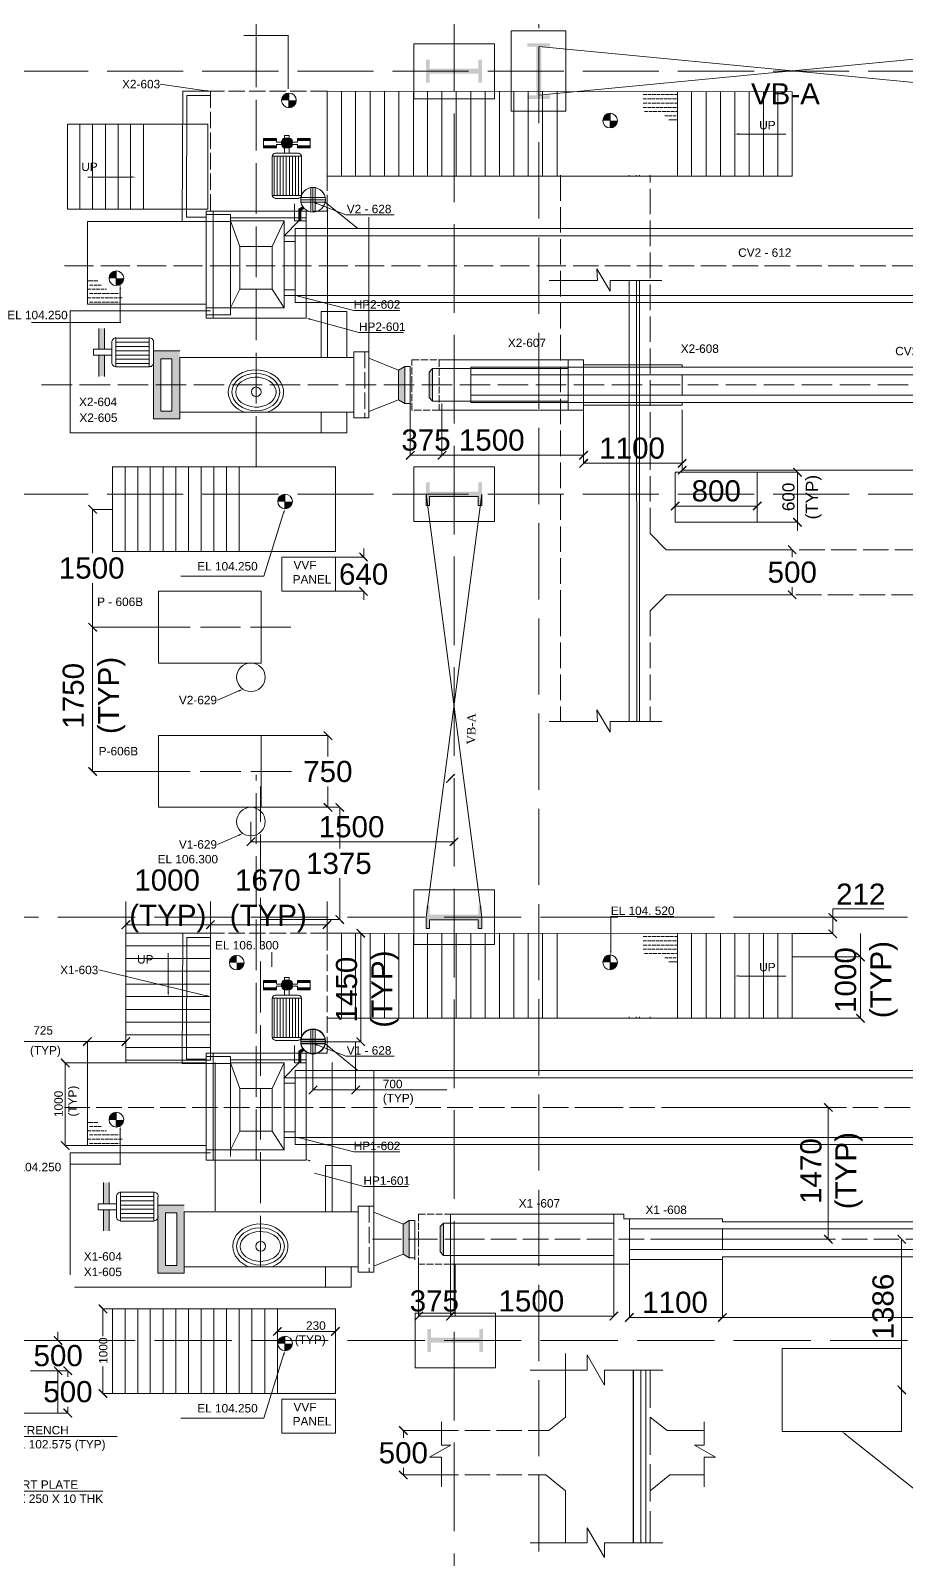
# Model space of a CAD drawing. Header units: inches. Extents: x 2602 to 127694, y 109 to 91908.
# Drawn here: x 31301 to 41658, y 34087 to 52152 of the extents above; entities that cross this region are included whole.
import ezdxf

# ---------------------------------------------------------------- set-up
doc = ezdxf.new("R2010")
doc.units = ezdxf.units.IN
doc.header["$MEASUREMENT"] = 0
doc.linetypes.add('PDF_IMPORT', pattern=[1, 0.8, -0.2])
doc.layers.add('PDF_Geometry', color=7, linetype='Continuous')
doc.layers.add('PDF_Solid Fills', color=7, linetype='Continuous', true_color=0x724639)
doc.layers.add('PDF_Text', color=230, linetype='Continuous', true_color=0xff007f)
doc.styles.add('PDF Arial', font='arial.ttf')
doc.styles.add('PDF Times New Roman', font='times.ttf')

msp = doc.modelspace()

# ---------------------------------------------------------------- hatches: boundary and pattern name
at = {"layer": 'PDF_Solid Fills', "transparency": 33554559}
for color, points in [(256, [(37444, 51345), (37444, 51388), (37339, 51388), (37339, 51962), (37444, 51962), (37444, 52001), (37175, 52001), (37175, 51962), (37280, 51962), (37280, 51388), (37175, 51388), (37175, 51345)]), (256, [(36637, 51536), (36637, 51808), (36595, 51808), (36595, 51703), (36020, 51703), (36020, 51808), (35978, 51808), (35978, 51536), (36020, 51536), (36020, 51641), (36595, 51641), (36595, 51536)]), (1, [(34207, 50876), (34056, 50876), (34056, 50853), (34207, 50853)]), (1, [(34207, 50788), (34056, 50788), (34056, 50768), (34207, 50768)]), (1, [(34364, 50876), (34357, 50880), (34305, 50880), (34298, 50876), (34292, 50876), (34285, 50873), (34282, 50870), (34275, 50866), (34269, 50853), (34269, 50788), (34272, 50781), (34275, 50778), (34282, 50775), (34285, 50768), (34292, 50768), (34298, 50765), (34364, 50765), (34371, 50768), (34377, 50768), (34390, 50781), (34394, 50788), (34394, 50853), (34387, 50866), (34380, 50870), (34377, 50873), (34371, 50876)]), (1, [(34607, 50876), (34456, 50876), (34456, 50853), (34607, 50853)]), (1, [(34607, 50788), (34456, 50788), (34456, 50768), (34607, 50768)]), (7, [(32176, 48633), (32107, 48633), (32107, 48387), (32176, 48387)]), (7, [(32176, 48315), (32107, 48315), (32107, 48065), (32176, 48065)]), (7, [(35725, 47747), (35725, 48183), (35650, 48141), (35650, 47790)]), (256, [(36637, 46540), (36637, 46812), (36595, 46812), (36595, 46704), (36020, 46704), (36020, 46812), (35978, 46812), (35978, 46540), (36020, 46540), (36020, 46645), (36595, 46645), (36595, 46540)]), (256, [(36637, 41541), (36637, 41810), (36595, 41810), (36595, 41705), (36020, 41705), (36020, 41810), (35978, 41810), (35978, 41541), (36020, 41541), (36020, 41646), (36595, 41646), (36595, 41541)]), (1, [(34207, 40928), (34056, 40928), (34056, 40905), (34207, 40905)]), (1, [(34207, 40839), (34056, 40839), (34056, 40819), (34207, 40819)]), (1, [(34364, 40931), (34298, 40931), (34285, 40924), (34282, 40921), (34275, 40918), (34272, 40911), (34269, 40908), (34269, 40839), (34272, 40836), (34275, 40829), (34282, 40826), (34285, 40823), (34298, 40816), (34364, 40816), (34377, 40823), (34380, 40826), (34387, 40829), (34390, 40836), (34394, 40839), (34394, 40908), (34390, 40911), (34387, 40918), (34380, 40921), (34377, 40924)]), (1, [(34607, 40928), (34456, 40928), (34456, 40905), (34607, 40905)]), (1, [(34607, 40839), (34456, 40839), (34456, 40819), (34607, 40819)]), (7, [(32229, 38540), (32163, 38540), (32163, 38290), (32229, 38290)]), (7, [(32229, 38218), (32163, 38218), (32163, 37969), (32229, 37969)]), (7, [(35778, 37651), (35778, 38090), (35706, 38048), (35706, 37693)]), (256, [(36650, 36811), (36608, 36811), (36608, 36706), (36037, 36706), (36037, 36811), (35994, 36811), (35994, 36539), (36037, 36539), (36037, 36647), (36608, 36647), (36608, 36539), (36650, 36539)])]:
    msp.add_hatch(color=color, dxfattribs=at).paths.add_polyline_path(points)
at = {"layer": 'PDF_Solid Fills', "true_color": 0x5bb8b8, "transparency": 33554559}
h = msp.add_hatch(color=123, dxfattribs=at)
h.paths.add_polyline_path([(34354, 51326), (34354, 51240), (34380, 51247), (34397, 51254), (34407, 51260), (34420, 51273), (34426, 51283), (34433, 51296), (34436, 51313), (34439, 51326)])
h.paths.add_polyline_path([(34354, 51411), (34338, 51411), (34325, 51408), (34308, 51401), (34289, 51381), (34279, 51368), (34272, 51355), (34269, 51342), (34266, 51326), (34354, 51326)])
h = msp.add_hatch(color=123, dxfattribs=at)
h.paths.add_polyline_path([(38153, 51086), (38153, 51001), (38169, 51004), (38182, 51008), (38208, 51021), (38218, 51034), (38228, 51044), (38235, 51057), (38238, 51073), (38238, 51086)])
h.paths.add_polyline_path([(38153, 51172), (38136, 51172), (38123, 51168), (38110, 51162), (38097, 51152), (38087, 51142), (38077, 51129), (38071, 51116), (38067, 51103), (38067, 51086), (38153, 51086)])
h = msp.add_hatch(color=123, dxfattribs=at)
h.paths.add_polyline_path([(32314, 49223), (32314, 49138), (32330, 49141), (32343, 49144), (32370, 49158), (32380, 49171), (32389, 49180), (32396, 49194), (32399, 49210), (32399, 49223)])
h.paths.add_polyline_path([(32314, 49308), (32301, 49308), (32284, 49305), (32271, 49299), (32261, 49289), (32248, 49279), (32235, 49253), (32232, 49240), (32229, 49223), (32314, 49223)])
at = {"layer": 'PDF_Solid Fills', "transparency": 33554559}
h = msp.add_hatch(color=7, dxfattribs=at)
h.paths.add_polyline_path([(33065, 47563), (33065, 48367), (32753, 48367), (32753, 47563)])
h.paths.add_polyline_path([(32842, 47655), (32842, 48275), (32973, 48275), (32973, 47655)], flags=0)
at = {"layer": 'PDF_Solid Fills', "true_color": 0x0000b8, "transparency": 33554559}
for points in [[(36053, 47773), (36053, 48157), (36014, 48114), (36014, 47816)], [(36185, 37680), (36185, 38061), (36145, 38021), (36145, 37720)]]:
    msp.add_hatch(color=172, dxfattribs=at).paths.add_polyline_path(points)
at = {"layer": 'PDF_Solid Fills', "true_color": 0x00b8b8, "transparency": 33554559}
for points in [[(35847, 47180), (35837, 47189), (35735, 47091), (35745, 47078)], [(36221, 47180), (36211, 47189), (36112, 47091), (36122, 47078)], [(37785, 47091), (37795, 47078), (37897, 47180), (37884, 47189)], [(37897, 47081), (37884, 47094), (37785, 46993), (37795, 46983)], [(38950, 46993), (38960, 46983), (39061, 47081), (39051, 47094)], [(39061, 46999), (39051, 47012), (38950, 46911), (38960, 46901)], [(40413, 46878), (40426, 46888), (40324, 46989), (40314, 46979)], [(32078, 46442), (32091, 46451), (31989, 46550), (31979, 46540)], [(38979, 46579), (38966, 46589), (38868, 46491), (38878, 46478)], [(39839, 46491), (39848, 46478), (39950, 46579), (39937, 46589)], [(40324, 46399), (40314, 46386), (40413, 46287), (40426, 46297)], [(40350, 45963), (40360, 45972), (40262, 46074), (40252, 46064)], [(35194, 45986), (35184, 45976), (35282, 45874), (35292, 45887)], [(35282, 45471), (35292, 45480), (35194, 45582), (35184, 45569)], [(40262, 45540), (40252, 45530), (40350, 45431), (40360, 45441)], [(32091, 45057), (31989, 45156), (31979, 45146), (32078, 45047)], [(34863, 43765), (34872, 43775), (34774, 43876), (34761, 43867)], [(31989, 43453), (31979, 43440), (32078, 43342), (32091, 43352)], [(36211, 43270), (36221, 43260), (36322, 43358), (36309, 43371)], [(34774, 43027), (34761, 43017), (34863, 42919), (34872, 42929)], [(35000, 42919), (35013, 42929), (34912, 43027), (34902, 43017)], [(33961, 42610), (33951, 42620), (33852, 42522), (33862, 42512)], [(36253, 42522), (36263, 42512), (36365, 42610), (36352, 42620)], [(32484, 41633), (32471, 41643), (32373, 41541), (32383, 41531)], [(33375, 41542), (33373, 41541), (33383, 41531), (33482, 41633), (33472, 41643), (33373, 41544)], [(34751, 41544), (34761, 41531), (34863, 41633), (34849, 41643)], [(34912, 41705), (34902, 41695), (35000, 41593), (35013, 41603)], [(40829, 41620), (40842, 41630), (40741, 41728), (40731, 41718)], [(35250, 41429), (35259, 41443), (35161, 41541), (35151, 41531)], [(40741, 41534), (40731, 41525), (40829, 41426), (40842, 41436)], [(41157, 41151), (41170, 41161), (41069, 41262), (41059, 41249)], [(41069, 40537), (41059, 40524), (41157, 40426), (41170, 40436)], [(32029, 40252), (32019, 40262), (31917, 40163), (31927, 40150)], [(32373, 40163), (32383, 40150), (32484, 40252), (32471, 40262)], [(35161, 40258), (35151, 40249), (35250, 40150), (35259, 40160)], [(31756, 39898), (31766, 39907), (31664, 40009), (31655, 39996)], [(34695, 39678), (34685, 39688), (34584, 39589), (34594, 39579)], [(35089, 39589), (35102, 39579), (35200, 39678), (35191, 39688)], [(40780, 39373), (40790, 39383), (40691, 39481), (40678, 39471)], [(31664, 39035), (31655, 39022), (31756, 38923), (31766, 38933)], [(40691, 37926), (40678, 37916), (40780, 37815), (40790, 37825)], [(41646, 37815), (41656, 37825), (41557, 37926), (41548, 37916)], [(32202, 36991), (32212, 37001), (32114, 37103), (32101, 37093)], [(35945, 37008), (35935, 37018), (35837, 36916), (35847, 36906)], [(36309, 37018), (36211, 36916), (36221, 36906), (36322, 37008)], [(38143, 36916), (38153, 36906), (38254, 37008), (38241, 37018)], [(38438, 36991), (38425, 37001), (38326, 36903), (38336, 36890)], [(39527, 37001), (39425, 36903), (39435, 36890), (39537, 36991)], [(31582, 36729), (31573, 36719), (31671, 36617), (31681, 36631)], [(34275, 36824), (34262, 36837), (34164, 36736), (34174, 36726)], [(34849, 36736), (34863, 36726), (34961, 36824), (34951, 36837)], [(31671, 36260), (31681, 36273), (31582, 36371), (31573, 36362)], [(31786, 36260), (31796, 36273), (31697, 36371), (31684, 36362)], [(41557, 36145), (41548, 36135), (41646, 36034), (41656, 36047)], [(32114, 36102), (32101, 36093), (32202, 35991), (32212, 36004)], [(31697, 35873), (31684, 35863), (31786, 35761), (31796, 35771)], [(35752, 35555), (35765, 35565), (35663, 35666), (35653, 35653)], [(35663, 35141), (35653, 35128), (35752, 35030), (35765, 35040)]]:
    msp.add_hatch(color=132, dxfattribs=at).paths.add_polyline_path(points)
at = {"layer": 'PDF_Solid Fills', "true_color": 0x5bb8b8, "transparency": 33554559}
h = msp.add_hatch(color=123, dxfattribs=at)
h.paths.add_polyline_path([(34308, 46586), (34308, 46501), (34321, 46504), (34338, 46507), (34351, 46514), (34361, 46520), (34374, 46533), (34380, 46543), (34387, 46556), (34390, 46573), (34394, 46586)])
h.paths.add_polyline_path([(34308, 46671), (34292, 46671), (34279, 46668), (34266, 46661), (34252, 46651), (34243, 46642), (34233, 46629), (34226, 46615), (34223, 46602), (34223, 46586), (34308, 46586)])
h = msp.add_hatch(color=123, dxfattribs=at)
h.paths.add_polyline_path([(33738, 41138), (33738, 41052), (33754, 41056), (33767, 41059), (33793, 41072), (33803, 41085), (33813, 41095), (33820, 41111), (33823, 41124), (33823, 41138)])
h.paths.add_polyline_path([(33738, 41138), (33738, 41226), (33721, 41223), (33708, 41220), (33695, 41213), (33682, 41203), (33662, 41183), (33656, 41167), (33652, 41154), (33652, 41138)])
h = msp.add_hatch(color=123, dxfattribs=at)
h.paths.add_polyline_path([(38153, 41141), (38153, 41052), (38169, 41056), (38182, 41059), (38208, 41072), (38218, 41085), (38228, 41095), (38235, 41111), (38238, 41124), (38238, 41141)])
h.paths.add_polyline_path([(38153, 41141), (38153, 41226), (38136, 41223), (38123, 41220), (38097, 41206), (38087, 41193), (38077, 41183), (38071, 41167), (38067, 41154), (38067, 41141)])
h = msp.add_hatch(color=123, dxfattribs=at)
h.paths.add_polyline_path([(32314, 39281), (32314, 39196), (32330, 39199), (32343, 39202), (32370, 39215), (32380, 39225), (32389, 39238), (32396, 39251), (32399, 39268), (32399, 39281)])
h.paths.add_polyline_path([(32314, 39366), (32301, 39366), (32284, 39363), (32271, 39356), (32261, 39347), (32248, 39337), (32235, 39310), (32232, 39297), (32229, 39281), (32314, 39281)])
at = {"layer": 'PDF_Solid Fills', "transparency": 33554559}
h = msp.add_hatch(color=7, dxfattribs=at)
h.paths.add_polyline_path([(33118, 37470), (33118, 38271), (32806, 38271), (32806, 37470)])
h.paths.add_polyline_path([(32898, 37559), (32898, 38182), (33029, 38182), (33029, 37559)], flags=0)
at = {"layer": 'PDF_Solid Fills', "true_color": 0x5bb8b8, "transparency": 33554559}
h = msp.add_hatch(color=123, dxfattribs=at)
h.paths.add_polyline_path([(34308, 36637), (34308, 36552), (34321, 36555), (34338, 36558), (34351, 36565), (34361, 36572), (34374, 36585), (34380, 36595), (34387, 36611), (34394, 36637)])
h.paths.add_polyline_path([(34308, 36637), (34308, 36726), (34292, 36722), (34279, 36719), (34252, 36706), (34243, 36693), (34233, 36683), (34226, 36667), (34223, 36654), (34223, 36637)])

# ---------------------------------------------------------------- linework, layer by layer
at = {"layer": 'PDF_Geometry', "color": 30, "linetype": 'PDF_IMPORT', "lineweight": 0, "ltscale": 1308.782563, "true_color": 0xff7f00}
msp.add_lwpolyline([(36309, 17406), (36309, 79643)], dxfattribs=at)
at = {"layer": 'PDF_Geometry', "color": 30, "linetype": 'PDF_IMPORT', "lineweight": 0, "ltscale": 1125.093782, "true_color": 0xff7f00}
for points in [[(37310, 17304), (37310, 78521)], [(11954, 51673), (103310, 51673)], [(11954, 46674), (103310, 46674)]]:
    msp.add_lwpolyline(points, dxfattribs=at)
at = {"layer": 'PDF_Geometry', "linetype": 'PDF_IMPORT', "lineweight": 0, "ltscale": 747.87575}
for points in [[(33967, 46996), (33967, 53317)], [(33967, 38805), (33967, 43358)]]:
    msp.add_lwpolyline(points, dxfattribs=at)
at = {"layer": 'PDF_Geometry', "color": 132, "lineweight": 0, "true_color": 0x00b8b8}
for points in [[(36309, 51995), (36309, 52543), (33967, 52543), (33967, 52093)], [(33967, 52093), (33967, 52093)], [(36309, 51995), (36309, 51995)], [(38379, 50430), (38379, 50443)], [(38461, 50430), (38461, 50443)], [(38500, 50430), (38500, 50443)], [(35302, 48354), (35302, 49948)], [(38766, 49200), (38156, 49200), (38156, 49072), (37998, 49338), (38005, 49200), (37434, 49200)], [(38379, 43988), (38379, 49200)], [(38471, 43988), (38464, 49200)], [(38500, 43988), (38500, 49200)], [(35791, 47747), (35791, 47134), (36165, 47134)], [(37841, 47747), (37841, 47134), (36165, 47134), (36165, 47747)], [(36165, 47747), (36165, 47747)], [(37841, 47665), (37841, 47039), (39005, 47039), (39005, 47672), (39005, 46957), (45484, 46957), (45484, 47757)], [(37841, 47747), (37841, 47747)], [(37841, 47665), (37841, 47665)], [(39005, 47672), (39005, 47672)], [(39005, 47672), (39005, 47672)], [(36165, 47134), (36165, 47134)], [(39005, 47039), (39005, 47039)], [(38923, 46934), (38923, 46533), (39894, 46533), (39894, 46934), (40370, 46934), (40370, 46343), (39894, 46343)], [(38923, 46934), (38923, 46934)], [(39005, 46957), (39005, 46957)], [(39894, 46934), (39894, 46934)], [(32268, 46494), (32035, 46494), (32035, 45976)], [(32268, 46494), (32268, 46494)], [(39894, 46533), (39894, 46533)], [(40370, 46343), (40370, 46241)], [(40308, 45930), (40308, 46018), (38815, 46018), (38628, 46209)], [(34905, 45930), (35240, 45930), (35240, 46032)], [(34905, 45930), (34905, 45930)], [(38815, 46018), (38815, 46018)], [(32268, 45103), (32035, 45103), (32035, 45622)], [(34905, 45526), (35240, 45526), (35240, 45425)], [(34905, 45526), (34905, 45526)], [(35240, 45526), (35240, 45526)], [(38818, 45484), (40308, 45484), (40308, 45576)], [(38815, 45484), (38628, 45297)], [(38815, 45484), (38815, 45484)], [(40308, 45484), (40308, 45484)], [(32813, 45103), (32035, 45103), (32035, 44073), (32035, 43398), (32813, 43398)], [(32035, 45103), (32035, 45103)], [(32268, 45103), (32268, 45103)], [(38766, 43988), (38156, 43988), (38156, 43860), (37998, 44126), (38005, 43988), (37434, 43988)], [(34026, 43821), (34817, 43821), (34817, 43575)], [(34026, 43821), (34026, 43821)], [(34817, 43220), (34817, 42974), (34026, 42974), (34958, 42974), (34958, 42489)], [(34026, 42974), (34026, 42974)], [(34026, 42974), (34026, 42974)], [(34817, 42974), (34817, 42974)], [(33905, 42804), (33905, 42568), (36309, 42568), (36309, 42804)], [(33905, 42804), (33905, 42804)], [(36309, 42804), (36309, 42804)], [(36309, 42568), (36309, 42568)], [(34026, 41649), (34958, 41649), (34958, 42135)], [(32429, 41485), (32429, 41862)], [(34807, 41485), (34807, 41862)], [(40787, 41675), (40787, 41774), (41390, 41774)], [(32429, 41587), (33429, 41587), (34807, 41587)], [(34026, 41649), (34026, 41649)], [(34958, 41649), (34958, 41649)], [(40308, 41482), (40787, 41482), (40787, 41675), (40308, 41675)], [(40308, 41675), (40308, 41675)], [(40787, 41675), (40787, 41675)], [(35145, 40203), (35145, 39635), (34640, 39635), (34640, 40203), (35207, 40203), (35207, 40668), (35207, 41485), (34640, 41485)], [(40308, 40482), (41115, 40482), (41115, 41482)], [(40308, 41482), (40308, 41482)], [(40308, 41206), (41115, 41206)], [(38379, 40482), (38379, 40498)], [(38461, 40482), (38461, 40498)], [(38500, 40482), (38500, 40498)], [(38628, 40482), (38628, 40498)], [(31209, 40206), (31973, 40206)], [(31710, 39032), (31710, 39953), (31973, 39953), (31973, 40206), (32429, 40206), (32429, 39957)], [(35358, 38261), (35358, 39855)], [(35145, 39635), (36224, 39635)], [(38861, 39425), (40734, 39425), (40734, 39071)], [(31973, 38979), (31710, 38979), (31710, 39042)], [(38861, 37871), (40734, 37871), (40734, 39124)], [(41600, 37871), (41600, 37871)], [(41600, 36089), (41600, 36558), (41600, 37871)], [(35889, 37575), (35889, 36962), (36267, 36962), (37021, 36962)], [(38199, 37575), (38199, 36962), (36267, 36962), (36267, 37575), (36267, 36962), (36267, 37575)], [(36267, 37575), (36267, 37575)], [(36322, 37575), (36322, 36962)], [(38199, 37575), (38199, 37575)], [(38382, 37575), (38382, 36945), (39481, 36945), (39481, 37575)], [(38382, 37575), (38382, 37575)], [(47311, 36001), (47311, 35624), (45749, 35624), (45746, 37664), (45746, 36945), (39481, 36945), (39481, 37664)], [(39481, 37664), (39481, 37664)], [(39481, 37575), (39481, 37575)], [(32268, 37047), (32156, 37047), (32156, 36726)], [(34220, 37047), (34220, 36781), (34905, 36781), (34905, 37047)], [(36267, 36962), (36267, 36962)], [(39481, 36945), (39481, 36945)], [(39481, 36945), (39481, 36945)], [(31300, 36673), (31625, 36673), (31625, 36775)], [(31625, 36673), (31625, 36673)], [(37208, 36322), (37884, 36322), (37884, 36503), (38087, 36148), (38087, 36322), (38779, 36322)], [(37428, 35610), (37628, 35768), (37628, 36519)], [(31300, 36316), (31625, 36316), (31625, 36217)], [(31625, 36316), (31740, 36316), (31740, 36244)], [(31625, 36316), (31625, 36316)], [(32268, 36047), (32156, 36047), (32156, 36368)], [(38425, 36322), (38425, 34282)], [(38431, 36322), (38431, 34282)], [(38576, 36322), (38576, 34282)], [(41600, 36089), (41600, 36089)], [(31625, 35817), (31740, 35817), (31740, 35889)], [(31625, 35817), (31625, 35817)], [(31740, 35817), (31740, 35817)], [(36158, 35610), (35709, 35610), (35709, 35525)], [(36158, 35712), (36158, 35437), (36270, 35437), (36020, 35296), (36158, 35296), (36158, 34945)], [(36158, 35610), (36158, 35610)], [(39265, 35610), (38828, 35610), (38628, 35768)], [(39265, 35712), (39265, 35437), (39150, 35437), (39399, 35296), (39265, 35296), (39265, 34945)], [(36158, 35086), (35709, 35086), (35709, 35171)], [(35709, 35086), (35709, 35086)], [(36158, 35086), (36158, 35086)], [(37628, 34282), (37628, 34899), (37395, 35086), (37251, 35086)], [(39265, 35086), (38858, 35086), (38628, 34899)], [(37208, 34282), (37884, 34282), (37884, 34462), (38087, 34108), (38087, 34282), (38779, 34282)]]:
    msp.add_lwpolyline(points, dxfattribs=at)
at = {"layer": 'PDF_Geometry', "lineweight": 0}
for points in [[(34348, 52093), (33823, 52093)], [(34348, 51463), (34348, 52093), (34351, 52093)], [(33377, 51441), (32835, 51519)], [(34807, 51427), (34807, 50430), (40308, 50430), (40308, 51427), (34807, 51434)], [(34977, 51427), (34977, 50430)], [(35145, 51427), (35145, 50430)], [(35315, 51427), (35315, 50430)], [(35486, 51427), (35486, 50430)], [(35656, 51427), (35656, 50430)], [(35827, 51427), (35827, 50430)], [(35994, 51427), (35994, 50430)], [(36165, 51427), (36165, 50430)], [(36335, 51427), (36335, 50430)], [(36506, 51427), (36506, 50430)], [(36677, 51427), (36677, 50430)], [(36847, 51427), (36847, 50430)], [(37014, 51427), (37014, 50430)], [(37185, 51427), (37185, 50430)], [(37356, 51427), (37356, 50430)], [(37526, 51427), (37526, 50430)], [(38950, 50430), (38950, 51427)], [(39117, 50430), (39117, 51427)], [(39288, 50430), (39288, 51427)], [(39458, 50430), (39458, 51427)], [(39629, 50430), (39629, 51427)], [(39799, 50430), (39799, 51427)], [(39967, 50430), (39967, 51427)], [(40137, 50430), (40137, 51427)], [(31884, 51044), (31884, 50043)], [(32035, 51044), (32035, 50043)], [(32186, 51044), (32186, 50043)], [(32337, 51044), (32337, 50043)], [(32484, 51044), (32484, 50043)], [(32635, 51044), (32635, 50043)], [(39678, 50929), (40222, 50929), (40232, 50929)], [(32494, 50420), (31979, 50420)], [(34685, 50109), (35030, 49974), (35601, 49974)], [(34813, 48288), (34813, 50046)], [(32360, 49102), (32360, 48702), (32370, 48702)], [(34479, 49010), (35122, 48846), (35666, 48846)], [(33429, 48839), (31769, 48839), (31769, 47399), (35040, 47399), (35040, 47642)], [(32360, 48702), (31313, 48702)], [(32107, 48633), (32107, 48387)], [(32176, 48633), (32176, 48387)], [(34607, 48741), (35184, 48583), (35709, 48583)], [(32704, 48469), (32311, 48469)], [(32704, 48419), (32311, 48419)], [(32753, 48469), (32753, 48229)], [(32261, 48387), (32045, 48387), (32045, 48315), (32261, 48315)], [(32107, 48065), (32107, 48315)], [(32176, 48065), (32176, 48315)], [(32704, 48367), (32311, 48367)], [(32704, 48318), (32311, 48318)], [(32704, 48269), (32311, 48269)], [(33065, 47642), (33065, 47563), (32753, 47563), (32753, 48367), (33065, 48367)], [(35122, 48288), (33065, 48288), (33065, 47642), (35122, 47642)], [(35650, 48141), (35302, 48282), (35302, 48354), (35122, 48354), (35122, 47576), (35302, 47576), (35302, 47649), (35650, 47790)], [(35302, 48282), (35302, 47649)], [(32704, 48219), (32311, 48219)], [(35725, 48183), (35650, 48141), (35650, 47790), (35725, 47747)], [(33639, 47882), (33642, 47839), (33656, 47800), (33672, 47763), (33695, 47731), (33724, 47701), (33757, 47678), (33790, 47658), (33829, 47642)], [(34738, 47642), (34738, 47399)], [(32419, 46996), (32419, 45995)], [(32570, 46996), (32570, 45995)], [(32717, 46996), (32717, 45995)], [(32868, 46996), (32868, 45995)], [(33019, 46996), (33019, 45995)], [(33170, 46996), (33170, 45995)], [(33318, 46996), (33318, 45995)], [(33469, 46996), (33469, 45995)], [(33619, 46996), (33619, 45995)], [(33767, 46996), (33767, 45995)], [(34292, 46455), (34059, 45707), (33078, 45707)], [(34059, 45707), (34059, 45707)], [(33764, 44349), (33511, 44241)], [(33764, 42646), (33511, 42535)], [(38162, 41275), (38162, 41682), (38907, 41682)], [(32429, 39986), (33429, 39986), (33429, 41485), (32429, 41485), (32429, 39957)], [(34807, 40482), (40308, 40482), (40308, 41482), (34807, 41485)], [(34977, 41482), (34977, 40482)], [(35145, 41482), (35145, 40482)], [(35315, 41482), (35315, 40482)], [(35486, 41482), (35486, 40482)], [(35656, 41482), (35656, 40482)], [(35827, 41482), (35827, 40482)], [(35994, 41482), (35994, 40482)], [(36165, 41482), (36165, 40482)], [(36335, 41482), (36335, 40482)], [(36506, 41482), (36506, 40482)], [(36677, 41482), (36677, 40482)], [(36847, 41482), (36847, 40482)], [(37014, 41482), (37014, 40482)], [(37185, 41482), (37185, 40482)], [(37356, 41482), (37356, 40482)], [(37526, 41482), (37526, 40482)], [(38950, 40482), (38950, 41482)], [(39117, 40482), (39117, 41482)], [(39288, 40482), (39288, 41482)], [(39458, 40482), (39458, 41482)], [(39629, 40482), (39629, 41482)], [(39799, 40482), (39799, 41482)], [(39967, 40482), (39967, 41482)], [(40137, 40482), (40137, 41482)], [(32429, 41338), (33429, 41338)], [(33380, 40747), (32107, 41052)], [(32429, 41187), (33429, 41187)], [(32429, 41036), (33429, 41036)], [(32429, 40885), (33429, 40885)], [(39678, 40980), (40222, 40980), (40232, 40980)], [(32429, 40737), (33429, 40737)], [(32429, 40586), (33429, 40586)], [(32429, 40436), (33429, 40436)], [(32429, 40285), (33429, 40285)], [(32429, 40137), (33429, 40137)], [(34685, 40167), (35030, 40032), (35601, 40032)], [(33482, 38205), (33482, 39960)], [(34869, 38205), (34869, 39960)], [(34869, 38195), (34869, 39950)], [(32360, 39160), (32360, 38759), (32370, 38759)], [(34479, 39068), (35122, 38904), (35666, 38904)], [(33429, 38891), (31769, 38891), (31769, 37451)], [(32360, 38759), (31769, 38759)], [(32163, 38540), (32163, 38290)], [(32229, 38540), (32229, 38290)], [(34659, 38651), (35240, 38494), (35765, 38494)], [(35240, 38494), (35240, 38494)], [(32757, 38376), (32366, 38376)], [(32757, 38323), (32366, 38323)], [(32806, 38376), (32806, 38136)], [(32317, 38290), (32101, 38290), (32101, 38218), (32317, 38218)], [(32163, 37969), (32163, 38218)], [(32229, 37969), (32229, 38218)], [(32757, 38274), (32366, 38274)], [(32757, 38225), (32366, 38225)], [(32757, 38176), (32366, 38176)], [(32757, 38123), (32366, 38123)], [(33118, 37546), (33118, 37470), (32806, 37470), (32806, 38271), (33118, 38271)], [(35174, 38195), (33118, 38195), (33118, 37546), (35174, 37546)], [(35706, 38048), (35358, 38189), (35358, 38261), (35174, 38261), (35174, 37480), (35358, 37480), (35358, 37552), (35706, 37693)], [(35358, 38189), (35358, 37552)], [(35778, 38090), (35706, 38048), (35706, 37693), (35778, 37651)], [(35843, 37651), (35778, 37651), (35778, 38090), (35843, 38090), (35843, 37628)], [(33692, 37785), (33698, 37746), (33708, 37706), (33724, 37670), (33751, 37638), (33777, 37608), (33810, 37582), (33846, 37562), (33882, 37546)], [(35092, 37546), (35092, 37303), (31822, 37303)], [(34790, 37546), (34790, 37303)], [(32419, 37047), (32419, 36047)], [(32570, 37047), (32570, 36047)], [(32717, 37047), (32717, 36047)], [(32868, 37047), (32868, 36047)], [(33019, 37047), (33019, 36047)], [(33170, 37047), (33170, 36047)], [(33318, 37047), (33318, 36047)], [(33469, 37047), (33469, 36047)], [(33619, 37047), (33619, 36047)], [(33767, 37047), (33767, 36047)], [(33918, 37047), (33918, 36047)], [(34069, 37047), (34069, 36047)], [(34220, 37047), (34220, 36047)], [(34292, 36506), (34059, 35758), (33078, 35758)], [(31625, 36316), (31625, 35817), (30979, 35817)], [(28620, 35991), (30874, 34895), (32156, 34895)], [(29595, 35955), (30762, 35538), (32324, 35538)]]:
    msp.add_lwpolyline(points, dxfattribs=at)
at = {"layer": 'PDF_Geometry', "color": 17, "lineweight": 0, "true_color": 0x724639}
for points in [[(37631, 52149), (37631, 51198), (36985, 51198), (36985, 52149)], [(35834, 51995), (36785, 51995), (36785, 51345), (35834, 51345)], [(35834, 46999), (36785, 46999), (36785, 46350), (35834, 46350)], [(35834, 46999), (36785, 46999), (36785, 46350), (35834, 46350)], [(36309, 46645), (36595, 46645), (36595, 46540), (36637, 46540), (36637, 46674), (36637, 46540), (36595, 46540), (36595, 46645), (36309, 46645), (36020, 46645), (36020, 46540), (35978, 46540), (35978, 46674), (35978, 46540), (36020, 46540), (36020, 46645)], [(36309, 46645), (36595, 46645), (36595, 46540), (36637, 46540), (36637, 46674), (36637, 46540), (36595, 46540), (36595, 46645), (36309, 46645), (36020, 46645), (36020, 46540), (35978, 46540), (35978, 46674), (35978, 46540), (36020, 46540), (36020, 46645)], [(35834, 41997), (36785, 41997), (36785, 41351), (35834, 41351)], [(35834, 41997), (36785, 41997), (36785, 41351), (35834, 41351)], [(36309, 41646), (36595, 41646), (36595, 41541), (36637, 41541), (36637, 41675), (36637, 41541), (36595, 41541), (36595, 41646), (36309, 41646), (36020, 41646), (36020, 41541), (35978, 41541), (35978, 41675), (35978, 41541), (36020, 41541), (36020, 41646)], [(36309, 41646), (36595, 41646), (36595, 41541), (36637, 41541), (36637, 41675), (36637, 41541), (36595, 41541), (36595, 41646), (36309, 41646), (36020, 41646), (36020, 41541), (35978, 41541), (35978, 41675), (35978, 41541), (36020, 41541), (36020, 41646)], [(35847, 36998), (36798, 36998), (36798, 36352), (35847, 36352)]]:
    msp.add_lwpolyline(points, close=True, dxfattribs=at)
for points in [[(37310, 51962), (43309, 51388)], [(37310, 51388), (43309, 51962)], [(35978, 46674), (36637, 41675)], [(36637, 46674), (35978, 41675)]]:
    msp.add_lwpolyline(points, dxfattribs=at)
at = {"layer": 'PDF_Geometry', "color": 224, "lineweight": 0, "true_color": 0x940070}
for points in [[(33429, 51434), (33101, 51434), (33095, 49896), (33377, 49896)], [(33429, 51385), (33150, 51385), (33144, 49948), (33377, 49948)], [(34613, 50299), (34613, 50007)], [(34640, 50299), (34640, 50007)], [(34666, 50299), (34666, 50007)], [(34423, 50105), (34423, 49902), (34472, 49902), (34472, 50040), (34518, 50069)], [(34485, 49902), (34485, 50033), (34525, 50060)], [(34495, 50178), (34784, 50178)], [(34495, 50151), (34784, 50151)], [(34495, 50125), (34784, 50125), (35171, 49814)], [(34495, 49902), (34495, 50027), (34535, 50053)], [(33095, 49948), (33095, 49948)], [(33144, 49896), (33144, 49896)], [(33429, 41485), (33101, 41485), (33095, 39947), (33377, 39947)], [(33429, 41436), (33150, 41436), (33144, 39999), (33377, 39999)], [(34613, 40357), (34613, 40065)], [(34613, 40350), (34613, 40058)], [(34640, 40357), (34640, 40065)], [(34640, 40350), (34640, 40058)], [(34666, 40357), (34666, 40065)], [(34666, 40350), (34666, 40058)], [(34423, 40160), (34423, 39953), (34472, 39953), (34472, 40091), (34518, 40121)], [(34485, 39953), (34485, 40085), (34525, 40114)], [(34495, 40235), (34784, 40235)], [(34495, 40229), (34784, 40229)], [(34495, 40209), (34784, 40209)], [(34495, 40203), (34784, 40203)], [(34495, 40183), (34784, 40183)], [(34495, 40180), (34784, 40180), (35171, 39865)], [(34495, 39953), (34495, 40078), (34535, 40104)], [(33095, 39999), (33095, 39999)], [(33144, 39947), (33144, 39947)]]:
    msp.add_lwpolyline(points, dxfattribs=at)
at = {"layer": 'PDF_Geometry', "color": 2, "linetype": 'PDF_IMPORT', "lineweight": 0, "ltscale": 242.731603}
for points in [[(34807, 50017), (34807, 51434), (33429, 51434), (33429, 50017), (34807, 50017)], [(34807, 50017), (34807, 51434), (33429, 51434), (33429, 50017), (34807, 50017)], [(34807, 40068), (34807, 41485), (33429, 41485), (33429, 40068), (34807, 40068)]]:
    msp.add_lwpolyline(points, dxfattribs=at)
at = {"layer": 'PDF_Geometry', "color": 123, "lineweight": 0, "true_color": 0x5bb8b8}
for points in [[(34354, 51411), (34354, 51240)], [(38153, 51172), (38153, 51001)], [(32314, 49308), (32314, 49138)], [(34308, 46671), (34308, 46501)], [(34154, 41262), (34154, 41088)], [(38153, 41226), (38153, 41052)], [(32314, 39366), (32314, 39196)], [(34308, 36726), (34308, 36552)]]:
    msp.add_lwpolyline(points, dxfattribs=at)
at = {"layer": 'PDF_Geometry', "color": 1, "linetype": 'PDF_IMPORT', "lineweight": 0, "ltscale": 52.482509}
for points in [[(38546, 51395), (38950, 51395)], [(38546, 51296), (38950, 51296)], [(38559, 51195), (38950, 51195)], [(31973, 49095), (32199, 49095)], [(31973, 48994), (32386, 48994)], [(38546, 41446), (38950, 41446)], [(38546, 41347), (38950, 41347)], [(38559, 41246), (38950, 41246)], [(31973, 39153), (32199, 39153)], [(31973, 39051), (32386, 39051)]]:
    msp.add_lwpolyline(points, dxfattribs=at)
at = {"layer": 'PDF_Geometry', "color": 1, "linetype": 'PDF_IMPORT', "lineweight": 0, "ltscale": 49.202352}
for points in [[(38546, 51345), (38946, 51345)], [(38546, 51244), (38946, 51244)], [(38799, 51145), (38946, 51145)], [(31999, 49144), (32147, 49144)], [(31999, 49046), (32347, 49046)], [(31999, 48944), (32347, 48944)], [(38546, 41397), (38946, 41397)], [(38546, 41298), (38946, 41298)], [(38799, 41197), (38946, 41197)], [(31999, 39202), (32147, 39202)], [(31999, 39104), (32347, 39104)], [(31999, 39002), (32347, 39002)]]:
    msp.add_lwpolyline(points, dxfattribs=at)
at = {"layer": 'PDF_Geometry', "lineweight": 0}
for points in [[(33396, 51044), (31737, 51044), (31737, 50043), (33396, 50043)], [(33377, 49896), (31973, 49896), (31973, 48921), (33377, 48921)], [(34738, 48833), (35040, 48833), (35040, 48288), (34738, 48288)], [(32311, 48180), (32311, 48518), (32704, 48518), (32704, 48180)], [(32973, 47655), (32842, 47655), (32842, 48275), (32973, 48275)], [(33728, 47882), (33731, 47845), (33744, 47816), (33764, 47783), (33793, 47757), (33826, 47737), (33865, 47721), (33908, 47708), (33954, 47704), (34000, 47704), (34043, 47714), (34085, 47727), (34121, 47747), (34154, 47770), (34177, 47800), (34193, 47829), (34203, 47862), (34203, 47898), (34193, 47931), (34177, 47960), (34154, 47990), (34121, 48013), (34085, 48032), (34043, 48046), (34000, 48055), (33954, 48055), (33908, 48052), (33865, 48039), (33826, 48023), (33793, 48003), (33764, 47977), (33744, 47947), (33731, 47914)], [(35791, 47747), (35725, 47747), (35725, 48183), (35791, 48183)], [(34905, 46996), (32268, 46996), (32268, 45995), (34905, 45995)], [(38923, 46934), (39894, 46934), (39894, 46343), (38923, 46343)], [(34272, 45526), (34272, 45930), (34905, 45930), (34905, 45526)], [(34026, 45526), (32813, 45526), (32813, 44677), (34026, 44677)], [(34026, 43821), (32813, 43821), (32813, 42974), (34026, 42974)], [(33377, 39953), (31973, 39953), (31973, 38979), (33377, 38979)], [(34790, 38740), (35092, 38740), (35092, 38195), (34790, 38195)], [(32366, 38084), (32366, 38425), (32757, 38425), (32757, 38084)], [(33029, 37559), (32898, 37559), (32898, 38182), (33029, 38182)], [(33780, 37785), (33783, 37752), (33797, 37720), (33820, 37690), (33846, 37664), (33882, 37641), (33921, 37624), (33964, 37615), (34006, 37608), (34052, 37611), (34098, 37618), (34138, 37634), (34177, 37651), (34207, 37677), (34233, 37703), (34249, 37736), (34256, 37769), (34256, 37802), (34249, 37834), (34233, 37867), (34207, 37893), (34177, 37920), (34138, 37939), (34098, 37953), (34052, 37959), (34006, 37962), (33964, 37956), (33921, 37946), (33882, 37930), (33846, 37907), (33820, 37880), (33797, 37851), (33783, 37818)], [(34905, 37047), (32268, 37047), (32268, 36047), (34905, 36047)], [(34272, 35578), (34272, 35981), (34905, 35981), (34905, 35578)]]:
    msp.add_lwpolyline(points, close=True, dxfattribs=at)
at = {"layer": 'PDF_Geometry', "color": 1, "linetype": 'PDF_IMPORT', "lineweight": 0, "ltscale": 3.280157}
for points in [[(38848, 51096), (38950, 51096)], [(38848, 41147), (38950, 41147)]]:
    msp.add_lwpolyline(points, dxfattribs=at)
at = {"layer": 'PDF_Geometry', "color": 1, "lineweight": 0}
for points in [[(34269, 50834), (34207, 50834), (34207, 50876), (34056, 50876), (34056, 50768), (34207, 50768), (34207, 50811)], [(34207, 50853), (34056, 50853)], [(34207, 50788), (34056, 50788)], [(34269, 50807), (34207, 50807)], [(34269, 50801), (34269, 50844)], [(34305, 50768), (34285, 50768), (34305, 50768)], [(34305, 50876), (34298, 50876), (34305, 50876)], [(34305, 50702), (34305, 50912), (34357, 50912), (34357, 50702)], [(34305, 50876), (34305, 50880), (34305, 50876)], [(34357, 50765), (34305, 50765), (34357, 50765)], [(34361, 50765), (34305, 50765)], [(34394, 50834), (34456, 50834), (34456, 50876), (34607, 50876), (34607, 50768), (34456, 50768), (34456, 50811)], [(34394, 50844), (34394, 50801)], [(34394, 50807), (34456, 50807)], [(34456, 50853), (34607, 50853)], [(34456, 50788), (34607, 50788)], [(34180, 50666), (34180, 50204)], [(34216, 50666), (34216, 50204)], [(34252, 50666), (34252, 50204)], [(34289, 50666), (34289, 50204)], [(34325, 50666), (34325, 50204)], [(34361, 50666), (34361, 50204)], [(34397, 50666), (34397, 50204)], [(34433, 50666), (34433, 50204)], [(34469, 50666), (34469, 50204)], [(34469, 50168), (34193, 50168)], [(34269, 40885), (34207, 40885), (34207, 40928), (34056, 40928), (34056, 40819), (34207, 40819), (34207, 40862), (34269, 40862)], [(34207, 40905), (34056, 40905)], [(34207, 40839), (34056, 40839)], [(34269, 40852), (34269, 40895)], [(34305, 40754), (34305, 40964), (34357, 40964), (34357, 40754)], [(34394, 40885), (34456, 40885), (34456, 40928), (34607, 40928), (34607, 40819), (34456, 40819), (34456, 40862), (34394, 40862)], [(34394, 40895), (34394, 40852)], [(34456, 40905), (34607, 40905)], [(34456, 40839), (34607, 40839)], [(34180, 40718), (34180, 40255)], [(34216, 40718), (34216, 40255)], [(34252, 40718), (34252, 40255)], [(34289, 40718), (34289, 40255)], [(34357, 40816), (34305, 40816), (34357, 40816)], [(34361, 40816), (34305, 40816)], [(34325, 40718), (34325, 40255)], [(34361, 40718), (34361, 40255)], [(34397, 40718), (34397, 40255)], [(34433, 40718), (34433, 40255)], [(34469, 40718), (34469, 40255)], [(34469, 40219), (34193, 40219)]]:
    msp.add_lwpolyline(points, dxfattribs=at)
for points in [[(34272, 50845, -0.414202), (34305, 50880), (34361, 50880, -0.414202), (34397, 50845)], [(34161, 50668, -0.414202), (34193, 50702), (34469, 50702, -0.414202), (34505, 50668)], [(34272, 40896, -0.414202), (34305, 40931), (34361, 40931, -0.414202), (34397, 40896)], [(34161, 40719, -0.414202), (34193, 40754), (34469, 40754, -0.414202), (34505, 40719)]]:
    msp.add_lwpolyline(points, format="xyb", dxfattribs=at)
for points in [[(34505, 50204), (34157, 50204), (34157, 50666), (34505, 50666)], [(34305, 40931), (34305, 40931), (34305, 40931)], [(34505, 40255), (34157, 40255), (34157, 40718), (34505, 40718)]]:
    msp.add_lwpolyline(points, close=True, dxfattribs=at)
at = {"layer": 'PDF_Geometry', "color": 132, "linetype": 'PDF_IMPORT', "lineweight": 0, "ltscale": 377.218032, "true_color": 0x00b8b8}
for points in [[(37569, 50443), (37569, 45297), (37569, 43988)], [(38628, 46209), (38628, 50443)], [(51254, 46015), (38815, 46018)], [(51214, 45487), (38815, 45484)], [(38628, 45297), (38628, 43988)]]:
    msp.add_lwpolyline(points, dxfattribs=at)
at = {"layer": 'PDF_Geometry', "color": 32, "lineweight": 0, "true_color": 0xb85b00}
for points in [[(33377, 50017), (34558, 50017), (34558, 48754), (33377, 48754)], [(33665, 49902), (34298, 49902), (34298, 48875), (33665, 48875)], [(33774, 49600), (34157, 49600), (34157, 49095), (33774, 49095)], [(33377, 40068), (34558, 40068), (34558, 38805), (33377, 38805)], [(33665, 39953), (34298, 39953), (34298, 38927), (33665, 38927)], [(33774, 39652), (34157, 39652), (34157, 39146), (33774, 39146)]]:
    msp.add_lwpolyline(points, close=True, dxfattribs=at)
at = {"layer": 'PDF_Geometry', "color": 242, "lineweight": 0, "true_color": 0xdd0037}
for points in [[(33377, 49896), (33665, 49896), (33665, 49978), (33377, 49978)], [(33459, 50017), (33459, 48754)], [(33665, 49938), (34558, 49938)], [(34430, 49725), (34298, 49725), (34472, 49902), (34558, 49902)], [(34430, 49659), (34298, 49659)], [(34430, 49374), (34298, 49374)], [(34430, 49089), (34298, 49089)], [(34430, 49023), (34298, 49023)], [(33377, 48875), (33665, 48875), (33665, 48793), (33377, 48793)], [(33377, 39947), (33665, 39947), (33665, 40029), (33377, 40029)], [(33459, 40068), (33459, 38805)], [(33665, 39989), (34558, 39989)], [(34430, 39776), (34298, 39776), (34472, 39953), (34558, 39953)], [(34430, 39714), (34298, 39714)], [(34430, 39425), (34298, 39425)], [(34430, 39140), (34298, 39140)], [(34430, 39074), (34298, 39074)], [(33377, 38927), (33665, 38927), (33665, 38848)]]:
    msp.add_lwpolyline(points, dxfattribs=at)
at = {"layer": 'PDF_Geometry', "color": 32, "lineweight": 0, "true_color": 0xb85b00}
for points in [[(33774, 49600), (33665, 49902)], [(34157, 49600), (34298, 49902)], [(33774, 49095), (33665, 48875)], [(34157, 49095), (34298, 48875)], [(33774, 39652), (33665, 39953)], [(34157, 39652), (34298, 39953)], [(33774, 39146), (33665, 38927)], [(34157, 39146), (34298, 38927)]]:
    msp.add_lwpolyline(points, dxfattribs=at)
at = {"layer": 'PDF_Geometry', "color": 162, "lineweight": 0, "true_color": 0x002db8}
for points in [[(37808, 49814), (34430, 49814)], [(37808, 49725), (34430, 49725)], [(37716, 49814), (47501, 49814), (47501, 48938), (37716, 48938)], [(47501, 49725), (37716, 49725)], [(37808, 49023), (34430, 49023)], [(47501, 49023), (37716, 49023)], [(37808, 48938), (34430, 48938)], [(38005, 39865), (34430, 39865)], [(38005, 39776), (34430, 39776)], [(37903, 39865), (47763, 39865), (47763, 38989), (37903, 38989)], [(47763, 39776), (37903, 39776)], [(38005, 39074), (34430, 39074)], [(47763, 39074), (37903, 39074)], [(38005, 38989), (34430, 38989)]]:
    msp.add_lwpolyline(points, dxfattribs=at)
at = {"layer": 'PDF_Geometry', "color": 4, "lineweight": 0}
for points in [[(34430, 49814), (34430, 48938)], [(32927, 40787), (32927, 41249)], [(34430, 39865), (34430, 38989)]]:
    msp.add_lwpolyline(points, dxfattribs=at)
at = {"layer": 'PDF_Geometry', "linetype": 'PDF_IMPORT', "lineweight": 0, "ltscale": 429.700541}
msp.add_lwpolyline([(31701, 49374), (37808, 49374)], dxfattribs=at)
at = {"layer": 'PDF_Geometry', "linetype": 'PDF_IMPORT', "lineweight": 0, "ltscale": 377.218032}
for points in [[(37716, 49374), (47501, 49374)], [(31701, 39425), (38005, 39425), (48374, 39425)], [(36368, 37871), (47970, 37871)]]:
    msp.add_lwpolyline(points, dxfattribs=at)
at = {"layer": 'PDF_Geometry', "color": 1, "linetype": 'PDF_IMPORT', "lineweight": 0, "ltscale": 26.241254}
for points in [[(31973, 49194), (32097, 49194)], [(31973, 39251), (32097, 39251)]]:
    msp.add_lwpolyline(points, dxfattribs=at)
at = {"layer": 'PDF_Geometry', "lineweight": 0}
for points in [[(32312, 48180, -0.41422), (32261, 48229), (32261, 48469, -0.41422), (32312, 48521)], [(32368, 38087, -0.41422), (32317, 38136), (32317, 38376, -0.41422), (32368, 38428)]]:
    msp.add_lwpolyline(points, format="xyb", dxfattribs=at)
at = {"layer": 'PDF_Geometry', "linetype": 'PDF_IMPORT', "lineweight": 0, "ltscale": 239.451446}
msp.add_lwpolyline([(35253, 48354), (35253, 47576)], dxfattribs=at)
at = {"layer": 'PDF_Geometry', "color": 172, "linetype": 'PDF_IMPORT', "lineweight": 0, "ltscale": 104.965018, "true_color": 0x0000b8}
msp.add_lwpolyline([(36132, 48262), (36132, 47668), (35811, 47668), (35811, 48262), (36132, 48262)], dxfattribs=at)
at = {"layer": 'PDF_Geometry', "color": 172, "lineweight": 0, "true_color": 0x0000b8}
for points in [[(37841, 48203), (37841, 48262), (36132, 48262)], [(37657, 48262), (37657, 47668)], [(37657, 47773), (36132, 47773), (36053, 47773), (36014, 47816), (36014, 48114), (36053, 48157), (36132, 48157), (37657, 48157)], [(36053, 48157), (36053, 47773)], [(37808, 48173), (36506, 48173), (36506, 47757), (37808, 47757)], [(37808, 48085), (36506, 48085)], [(45484, 48173), (37716, 48173)], [(45484, 48085), (37716, 48085)], [(39005, 48173), (39005, 48203), (37841, 48203), (37841, 47724), (37841, 47665)], [(37841, 48085), (39005, 48085), (39005, 47845), (37841, 47845)], [(37808, 47845), (36506, 47845)], [(45484, 47845), (37716, 47845)], [(45484, 47757), (37716, 47757)], [(39005, 47757), (39005, 47724), (37841, 47724)], [(37841, 47668), (36132, 47668)], [(36385, 38166), (36244, 38166)], [(36267, 38166), (36267, 37575)], [(45746, 38077), (39481, 38077), (39481, 38110), (38317, 38110), (38317, 38166), (36368, 38166)], [(38199, 38166), (38199, 37575)], [(36385, 37680), (36244, 37680), (36185, 37680), (36145, 37720), (36145, 38021), (36185, 38061), (36244, 38061), (36385, 38061)], [(36185, 38061), (36185, 37680)], [(36368, 38061), (38199, 38061)], [(45746, 37664), (39481, 37664), (39481, 37631), (38382, 37631), (38382, 38110)], [(38382, 37992), (39481, 37992), (39481, 37749), (38382, 37749)], [(45746, 37992), (39268, 37992)], [(36385, 37575), (36244, 37575)], [(36368, 37680), (38199, 37680)], [(38382, 37631), (38382, 37575), (36368, 37575)], [(45746, 37749), (39268, 37749)]]:
    msp.add_lwpolyline(points, dxfattribs=at)
at = {"layer": 'PDF_Geometry', "linetype": 'PDF_IMPORT', "lineweight": 0, "ltscale": 449.381482}
msp.add_lwpolyline([(31432, 47964), (47704, 47964)], dxfattribs=at)
at = {"layer": 'PDF_Geometry', "linetype": 'PDF_IMPORT', "lineweight": 0, "ltscale": 593.708381}
msp.add_lwpolyline([(34377, 45103), (32813, 45103)], dxfattribs=at)
at = {"layer": 'PDF_Geometry', "linetype": 'PDF_IMPORT', "lineweight": 0, "ltscale": 600.268694}
msp.add_lwpolyline([(34387, 43398), (32813, 43398)], dxfattribs=at)
at = {"layer": 'PDF_Geometry', "linetype": 'PDF_IMPORT', "lineweight": 0, "ltscale": 751.155907}
msp.add_lwpolyline([(34020, 37546), (34020, 43220)], dxfattribs=at)
at = {"layer": 'PDF_Geometry', "color": 132, "lineweight": 0, "true_color": 0x00b8b8}
for points in [[(33429, 41862), (33429, 41485)], [(38517, 34282), (38517, 36322)]]:
    msp.add_lwpolyline(points, close=True, dxfattribs=at)
at = {"layer": 'PDF_Geometry', "color": 30, "linetype": 'PDF_IMPORT', "lineweight": 0, "ltscale": 1141.494566, "true_color": 0xff7f00}
for points in [[(103310, 41675), (11954, 41675), (5732, 41675)], [(103310, 36673), (11954, 36673), (5732, 36673)]]:
    msp.add_lwpolyline(points, dxfattribs=at)
at = {"layer": 'PDF_Geometry', "linetype": 'PDF_IMPORT', "lineweight": 0, "ltscale": 242.731603}
msp.add_lwpolyline([(35305, 38261), (35305, 37480)], dxfattribs=at)
at = {"layer": 'PDF_Geometry', "color": 172, "linetype": 'PDF_IMPORT', "lineweight": 0, "ltscale": 101.684861, "true_color": 0x0000b8}
msp.add_lwpolyline([(36267, 38166), (36267, 37575), (35889, 37575), (35889, 38166), (36267, 38166)], dxfattribs=at)
at = {"layer": 'PDF_Geometry', "linetype": 'PDF_IMPORT', "lineweight": 0, "ltscale": 426.420384}
msp.add_lwpolyline([(35345, 37871), (36385, 37871)], dxfattribs=at)
at = {"layer": 'PDF_Geometry', "color": 4, "lineweight": 0}
msp.add_lwpolyline([(40190, 36581), (41600, 36581), (41600, 35597), (40190, 35597)], close=True, dxfattribs=at)
at = {"layer": 'PDF_Geometry', "color": 132, "linetype": 'PDF_IMPORT', "lineweight": 0, "ltscale": 554.346499, "true_color": 0x00b8b8}
msp.add_lwpolyline([(38628, 36322), (38628, 34282)], dxfattribs=at)
at = {"layer": 'PDF_Geometry', "color": 132, "linetype": 'PDF_IMPORT', "lineweight": 0, "ltscale": 373.937875, "true_color": 0x00b8b8}
for points in [[(36063, 35610), (37428, 35610)], [(36063, 35086), (37395, 35086)]]:
    msp.add_lwpolyline(points, dxfattribs=at)
at = {"layer": 'PDF_Geometry', "color": 230, "lineweight": 0, "true_color": 0xff007f}
msp.add_lwpolyline([(40934, 35568), (41830, 34853), (43099, 34853)], dxfattribs=at)
at = {"layer": 'PDF_Geometry', "color": 123, "lineweight": 0, "true_color": 0x5bb8b8}
for centre in [(34356, 51327), (38154, 51088), (32316, 49225), (34310, 46588), (33739, 41139), (38154, 41142), (32316, 39283), (34310, 36639)]:
    msp.add_circle(centre, 86.9, dxfattribs=at)
at = {"layer": 'PDF_Geometry', "color": 224, "lineweight": 0, "true_color": 0x940070}
for centre in [(34641, 50153), (34641, 40211), (34641, 40204)]:
    msp.add_circle(centre, 146, dxfattribs=at)
at = {"layer": 'PDF_Geometry', "lineweight": 0}
for centre, radius in [((33969, 47883), 57.4), ((33906, 44511), 169), ((33906, 42805), 169), ((34021, 37787), 57.4)]:
    msp.add_circle(centre, radius, dxfattribs=at)
at = {"layer": 'PDF_Geometry', "color": 1, "lineweight": 0}
for centre, start, end in [((34307, 50803), 180.0011, 269.9989), ((34362, 50803), 270.0011, 359.9989), ((34195, 50206), 180.0011, 269.9989), ((34471, 50206), 270.0011, 359.9989), ((34307, 40854), 180.0011, 269.9989), ((34362, 40854), 270.0011, 359.9989), ((34195, 40257), 180.0011, 269.9989), ((34471, 40257), 270.0011, 359.9989)]:
    msp.add_arc(centre, 34.4, start, end, dxfattribs=at)
at = {"layer": 'PDF_Geometry', "lineweight": 0}
for centre, start, end in [((32706, 48470), 359.9994, 90.0006), ((32706, 48231), 269.9994, 0.0006), ((32758, 38377), 359.9994, 90.0006), ((32758, 38138), 269.9994, 0.0006)]:
    msp.add_arc(centre, 50.8, start, end, dxfattribs=at)
for centre, major_axis, ratio, start_param, end_param in [((33966, 47881), (-327, 3), 0.802829, 2.007353, 6.29154), ((33965, 47880), (-283, 1), 0.780475, 0.002025471211773657, 6.28521077839136), ((34018, 37786), (-327, 3), 0.810459, 2.018397, 6.295522), ((34020, 37785), (-283, 1), 0.776808, 0.006674, 6.289859)]:
    msp.add_ellipse(centre, major_axis=major_axis, ratio=ratio, start_param=start_param, end_param=end_param, dxfattribs=at)
at = {"layer": 'PDF_Solid Fills', "color": 7, "transparency": 33554559}
for points in [[(33380, 51450), (33429, 51434), (33377, 51434)], [(39678, 50919), (39629, 50929), (39678, 50939)], [(32494, 50430), (32544, 50420), (32494, 50414)], [(34682, 50099), (34640, 50125), (34689, 50115)], [(32353, 49102), (32360, 49151), (32370, 49102)], [(34479, 49003), (34430, 49023), (34482, 49020)], [(34603, 48734), (34558, 48754), (34610, 48751)], [(34285, 46455), (34308, 46501), (34302, 46451)], [(33760, 44359), (33810, 44368), (33767, 44342)], [(33760, 42653), (33810, 42666), (33767, 42637)], [(38169, 41275), (38162, 41223), (38153, 41275)], [(39678, 40974), (39629, 40980), (39678, 40990)], [(33380, 40757), (33429, 40737), (33377, 40741)], [(34682, 40157), (34640, 40183), (34689, 40173)], [(32353, 39160), (32360, 39209), (32370, 39160)], [(34479, 39061), (34430, 39081), (34482, 39078)], [(34603, 38789), (34558, 38812), (34610, 38805)], [(34285, 36509), (34308, 36552), (34302, 36503)]]:
    msp.add_solid(points, dxfattribs=at)
at = {"layer": 'PDF_Solid Fills', "color": 4, "transparency": 33554559}
msp.add_solid([(32937, 40787), (32927, 40737), (32921, 40787)], dxfattribs=at)
at = {"layer": 'PDF_Solid Fills', "color": 230, "true_color": 0xff007f, "transparency": 33554559}
msp.add_solid([(40928, 35561), (40895, 35597), (40941, 35574)], dxfattribs=at)

# ---------------------------------------------------------------- texts
at = {"layer": 'PDF_Text', "color": 7, "char_height": 100, "attachment_point": 7, "style": 'PDF Arial'}
for s, insert in [('X2-603', (32383, 51468)), ('V2 - 628', (35040, 49992)), ('HP2-602', (35122, 48864)), ('HP2-601', (35184, 48601)), ('EL 104.250', (33272, 45771)), ('V2-629', (33055, 44190)), ('V1-629', (33055, 42484)), ('EL 106.300', (32803, 42310)), ('EL 104. 520', (38162, 41700)), ('X1-603', (31651, 41001)), ('725', (31333, 40286)), ('(TYP)', (31294, 40022)), ('V1 - 628', (35040, 40050)), ('700', (35466, 39653)), ('(TYP)', (35466, 39458)), ('HP1-602', (35122, 38922)), ('HP1-601', (35237, 38512)), ('230', (34558, 36799)), ('(TYP)', (34426, 36604)), ('EL 104.250', (33272, 35822)), ('300W TRENCH', (30766, 35563)), ('H.P. EL 102.575 (TYP)', (30759, 35368)), ('INSERT PLATE', (30871, 34920)), ('300 X 250 X 10 THK', (30877, 34753))]:
    msp.add_mtext(s, dxfattribs=dict(at, insert=insert))
at = {"layer": 'PDF_Text', "color": 32, "true_color": 0xb85b00, "insert": (39819, 51280), "char_height": 250, "attachment_point": 7, "style": 'PDF Arial'}
msp.add_mtext('VB-A', dxfattribs=at)
at = {"layer": 'PDF_Text', "char_height": 100, "attachment_point": 7, "style": 'PDF Arial'}
for s, insert in [('UP', (39917, 50983)), ('UP', (31901, 50491)), ('CV2 - 612', (39668, 49477)), ('EL 104.250', (31025, 48739)), ('X2-607', (36945, 48411)), ('X2-608', (38989, 48342)), ('CV2-609', (41525, 48313)), ('X2-604', (31874, 47713)), ('X2-605', (31878, 47526)), ('VVF', (34410, 45786)), ('PANEL', (34400, 45618)), ('P - 606B', (32088, 45351)), ('P-606B', (32107, 43586)), ('EL 106. 300', (33482, 41293)), ('UP', (32560, 41126)), ('UP', (39917, 41034)), ('EL 104.250', (30949, 38672)), ('X1 -607', (37073, 38243)), ('X1 -608', (38572, 38167)), ('X1-604', (31930, 37616)), ('X1-605', (31930, 37433)), ('VVF', (34410, 35837)), ('PANEL', (34400, 35670))]:
    msp.add_mtext(s, dxfattribs=dict(at, insert=insert))
at = {"layer": 'PDF_Text', "color": 132, "true_color": 0x00b8b8, "char_height": 250, "attachment_point": 7, "style": 'PDF Arial'}
for s, insert in [('375 1500', (35686, 47185)), ('1100', (38025, 47090)), ('800', (39117, 46585)), ('1500', (31635, 45673)), ('640', (34948, 45601)), ('500', (40016, 45624)), ('750', (34525, 43269)), ('1500', (34708, 42616)), ('1375', (34558, 42183)), ('1000', (32527, 41986)), ('1670', (33718, 41986)), ('212', (40826, 41823)), ('(TYP)', (32468, 41497)), ('(TYP)', (33656, 41497)), ('375', (35784, 37013)), ('1500', (36834, 37013)), ('1100', (38533, 36997)), ('500', (31336, 36367)), ('500', (31451, 35941)), ('500', (35417, 35219))]:
    msp.add_mtext(s, dxfattribs=dict(at, insert=insert))
at = {"layer": 'PDF_Text', "color": 132, "true_color": 0x00b8b8, "attachment_point": 7, "rotation": 90, "style": 'PDF Arial'}
for s, insert, char_height in [('600', (40336, 46474), 144), ('(TYP)', (40655, 46376), 144), ('1750', (31934, 43903), 250), ('(TYP)', (32423, 43840), 250), ('(TYP)', (41555, 40482), 250), ('1450', (35165, 40432), 250), ('(TYP)', (35654, 40370), 250), ('1000', (41066, 40544), 250), ('1470', (40656, 38287), 250), ('(TYP)', (41142, 38225), 250), ('1386', (41509, 36686), 250)]:
    msp.add_mtext(s, dxfattribs=dict(at, insert=insert, char_height=char_height))
at = {"layer": 'PDF_Text', "insert": (36561, 43716), "char_height": 100, "attachment_point": 7, "rotation": 88.956, "style": 'PDF Times New Roman'}
msp.add_mtext('VB-A', dxfattribs=at)
at = {"layer": 'PDF_Text', "color": 7, "char_height": 100, "attachment_point": 7, "rotation": 90, "style": 'PDF Arial'}
for s, insert in [('1000', (31683, 39314)), ('(TYP)', (31878, 39320)), ('1000', (32211, 36398))]:
    msp.add_mtext(s, dxfattribs=dict(at, insert=insert))

doc.saveas('drawing.dxf')
